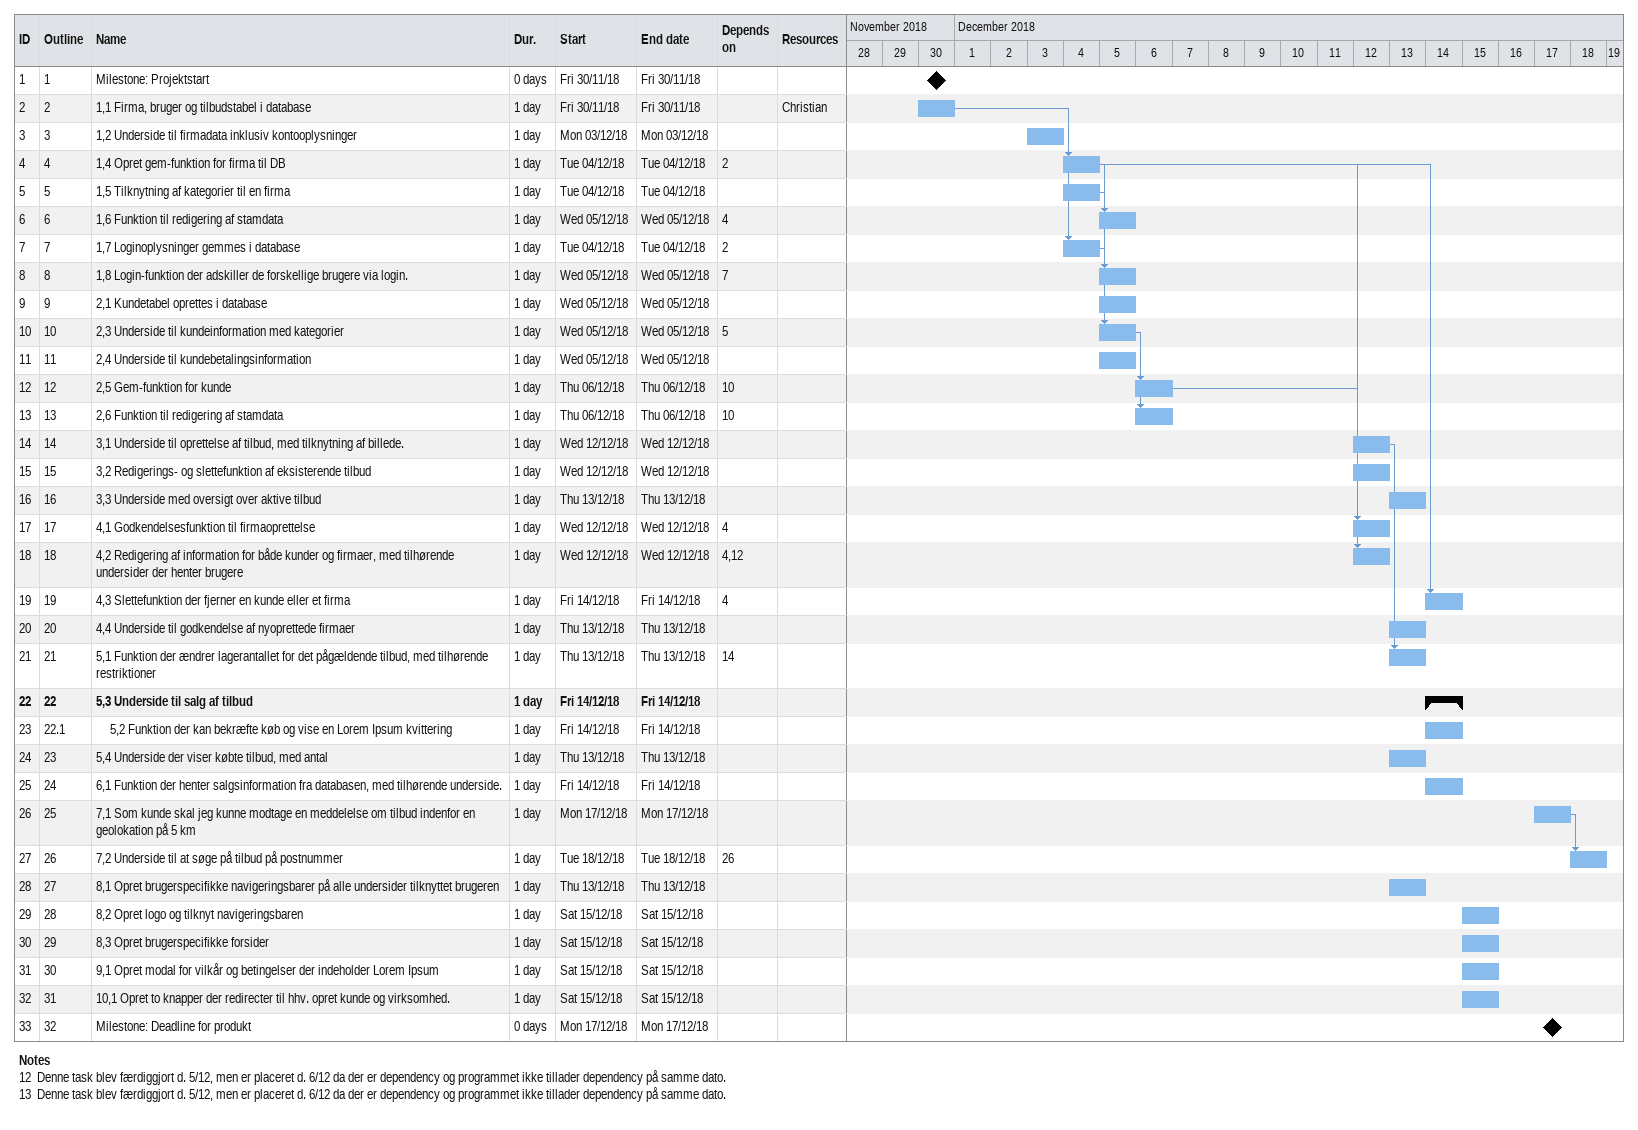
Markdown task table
| ID | WBS | Task | Duration | Start | Finish | Predecessors | Resources |
|---|---|---|---|---|---|---|---|
| 1 | 1 | Milestone: Projektstart | 0d | 2018-11-30 | 2018-11-30 |  |  |
| 2 | 2 | 1,1 Firma, bruger og tilbudstabel i database | 1d | 2018-11-30 | 2018-11-30 |  | Christian |
| 3 | 3 | 1,2 Underside til firmadata inklusiv kontooplysninger | 1d | 2018-12-03 | 2018-12-03 |  |  |
| 4 | 4 | 1,4 Opret gem-funktion for firma til DB | 1d | 2018-12-04 | 2018-12-04 | 2 |  |
| 5 | 5 | 1,5 Tilknytning af kategorier til en firma | 1d | 2018-12-04 | 2018-12-04 |  |  |
| 6 | 6 | 1,6 Funktion til redigering af stamdata | 1d | 2018-12-05 | 2018-12-05 | 4 |  |
| 7 | 7 | 1,7 Loginoplysninger gemmes i database | 1d | 2018-12-04 | 2018-12-04 | 2 |  |
| 8 | 8 | 1,8 Login-funktion der adskiller de forskellige brugere via login. | 1d | 2018-12-05 | 2018-12-05 | 7 |  |
| 9 | 9 | 2,1 Kundetabel oprettes i database | 1d | 2018-12-05 | 2018-12-05 |  |  |
| 10 | 10 | 2,3 Underside til kundeinformation med kategorier | 1d | 2018-12-05 | 2018-12-05 | 5 |  |
| 11 | 11 | 2,4 Underside til kundebetalingsinformation | 1d | 2018-12-05 | 2018-12-05 |  |  |
| 12 | 12 | 2,5 Gem-funktion for kunde | 1d | 2018-12-06 | 2018-12-06 | 10 |  |
| 13 | 13 | 2,6 Funktion til redigering af stamdata | 1d | 2018-12-06 | 2018-12-06 | 10 |  |
| 14 | 14 | 3,1 Underside til oprettelse af tilbud, med tilknytning af billede. | 1d | 2018-12-12 | 2018-12-12 |  |  |
| 15 | 15 | 3,2 Redigerings- og slettefunktion af eksisterende tilbud | 1d | 2018-12-12 | 2018-12-12 |  |  |
| 16 | 16 | 3,3 Underside med oversigt over aktive tilbud | 1d | 2018-12-13 | 2018-12-13 |  |  |
| 17 | 17 | 4,1 Godkendelsesfunktion til firmaoprettelse | 1d | 2018-12-12 | 2018-12-12 | 4 |  |
| 18 | 18 | 4,2 Redigering af information for både kunder og firmaer, med tilhørende undersider der henter brugere | 1d | 2018-12-12 | 2018-12-12 | 4, 12 |  |
| 19 | 19 | 4,3 Slettefunktion der fjerner en kunde eller et firma | 1d | 2018-12-14 | 2018-12-14 | 4 |  |
| 20 | 20 | 4,4 Underside til godkendelse af nyoprettede firmaer | 1d | 2018-12-13 | 2018-12-13 |  |  |
| 21 | 21 | 5,1 Funktion der ændrer lagerantallet for det pågældende tilbud, med tilhørende restriktioner | 1d | 2018-12-13 | 2018-12-13 | 14 |  |
| 22 | 22 | **5,3 Underside til salg af tilbud** | 1d | 2018-12-14 | 2018-12-14 |  |  |
| 23 | 22.1 | 5,2 Funktion der kan bekræfte køb og vise en Lorem Ipsum kvittering | 1d | 2018-12-14 | 2018-12-14 |  |  |
| 24 | 23 | 5,4 Underside der viser købte tilbud, med antal | 1d | 2018-12-13 | 2018-12-13 |  |  |
| 25 | 24 | 6,1 Funktion der henter salgsinformation fra databasen, med tilhørende underside. | 1d | 2018-12-14 | 2018-12-14 |  |  |
| 26 | 25 | 7,1 Som kunde skal jeg kunne modtage en meddelelse om tilbud indenfor en geolokation på 5 km | 1d | 2018-12-17 | 2018-12-17 |  |  |
| 27 | 26 | 7,2 Underside til at søge på tilbud på postnummer | 1d | 2018-12-18 | 2018-12-18 | 26 |  |
| 28 | 27 | 8,1 Opret brugerspecifikke navigeringsbarer på alle undersider tilknyttet brugeren | 1d | 2018-12-13 | 2018-12-13 |  |  |
| 29 | 28 | 8,2 Opret logo og tilknyt navigeringsbaren | 1d | 2018-12-15 | 2018-12-15 |  |  |
| 30 | 29 | 8,3 Opret brugerspecifikke forsider | 1d | 2018-12-15 | 2018-12-15 |  |  |
| 31 | 30 | 9,1 Opret modal for vilkår og betingelser der indeholder Lorem Ipsum | 1d | 2018-12-15 | 2018-12-15 |  |  |
| 32 | 31 | 10,1 Opret to knapper der redirecter til hhv. opret kunde og virksomhed. | 1d | 2018-12-15 | 2018-12-15 |  |  |
| 33 | 32 | Milestone: Deadline for produkt | 0d | 2018-12-17 | 2018-12-17 |  |  |

Notes
- 12: Denne task blev færdiggjort d. 5/12, men er placeret d. 6/12 da der er dependency og programmet ikke tillader dependency på samme dato.
- 13: Denne task blev færdiggjort d. 5/12, men er placeret d. 6/12 da der er dependency og programmet ikke tillader dependency på samme dato.
